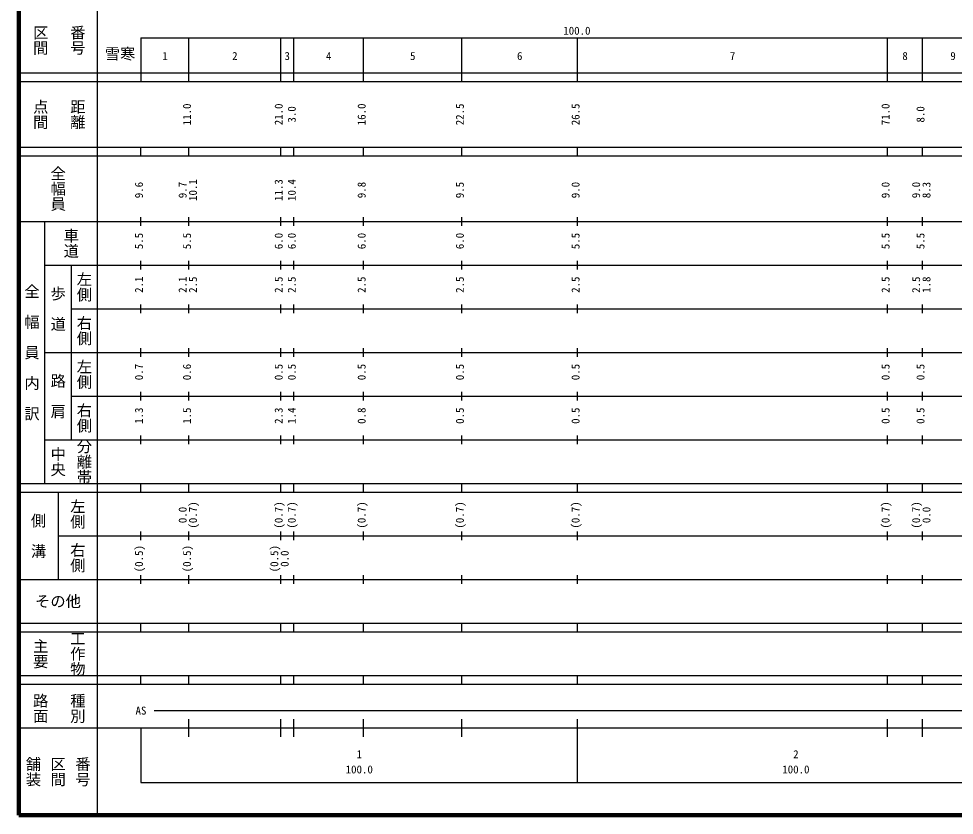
# Model space of a CAD drawing. Units: millimetres on the paper, enlarged 1000 times. Extents: x 40000 to 680000, y 20000 to 380000.
# Drawn here: x 40000 to 254284, y 20000 to 202409 of the extents above; entities that cross this region are included whole.
import ezdxf
from ezdxf.enums import TextEntityAlignment as Align

# ---------------------------------------------------------------- set-up
doc = ezdxf.new("R2010")
doc.units = ezdxf.units.MM
doc.header["$LTSCALE"] = 1000
doc.layers.add('M-TTL', color=2, linetype='Continuous', lineweight=140)
doc.layers.add('M-TTL-BAND', color=7, linetype='Continuous', lineweight=25)
doc.layers.add('M-TTL-TXT', color=7, linetype='Continuous')
doc.styles.add('@ＭＳ ゴシック', font='')
doc.styles.add('ＭＳ ゴシック', font='')
doc.styles.get('@ＭＳ ゴシック').set_extended_font_data('@MS Gothic')
doc.styles.get('ＭＳ ゴシック').set_extended_font_data('MS Gothic')

msp = doc.modelspace()

# ---------------------------------------------------------------- linework, layer by layer
at = {"layer": 'M-TTL'}
for p, q in [((40000, 380000), (40000, 20000)), ((40000, 20000), (680000, 20000))]:
    msp.add_line(p, q, dxfattribs=at)
at = {"layer": 'M-TTL-BAND'}
for p, q in [((58000, 370000), (58000, 20000)), ((68000, 198000), (579000, 198000)), ((68000, 198000), (68000, 188000)), ((79000, 188000), (79000, 198000)), ((100000, 188000), (100000, 198000)), ((103000, 188000), (103000, 198000)), ((119000, 188000), (119000, 198000)), ((141500, 188000), (141500, 198000)), ((168000, 188000), (168000, 198000)), ((239000, 188000), (239000, 198000)), ((247000, 188000), (247000, 198000)), ((40000, 190000), (579000, 190000)), ((40000, 188000), (579000, 188000)), ((40000, 173000), (579000, 173000)), ((68000, 171000), (68000, 173000)), ((79000, 171000), (79000, 173000)), ((100000, 171000), (100000, 173000)), ((103000, 171000), (103000, 173000)), ((119000, 171000), (119000, 173000)), ((141500, 171000), (141500, 173000)), ((168000, 171000), (168000, 173000)), ((239000, 171000), (239000, 173000)), ((247000, 171000), (247000, 173000)), ((40000, 171000), (579000, 171000)), ((68000, 155000), (68000, 157000)), ((79000, 155000), (79000, 157000)), ((100000, 155000), (100000, 157000)), ((103000, 155000), (103000, 157000)), ((119000, 155000), (119000, 157000)), ((141500, 155000), (141500, 157000)), ((168000, 155000), (168000, 157000)), ((239000, 155000), (239000, 157000)), ((247000, 155000), (247000, 157000)), ((40000, 156000), (579000, 156000)), ((46000, 96000), (46000, 156000)), ((46000, 146000), (579000, 146000)), ((52000, 146000), (52000, 106000)), ((68000, 145000), (68000, 147000)), ((79000, 145000), (79000, 147000)), ((100000, 145000), (100000, 147000)), ((103000, 145000), (103000, 147000)), ((119000, 145000), (119000, 147000)), ((141500, 145000), (141500, 147000)), ((168000, 145000), (168000, 147000)), ((239000, 145000), (239000, 147000)), ((247000, 145000), (247000, 147000)), ((52000, 136000), (579000, 136000)), ((68000, 135000), (68000, 137000)), ((79000, 135000), (79000, 137000)), ((100000, 135000), (100000, 137000)), ((103000, 135000), (103000, 137000)), ((119000, 135000), (119000, 137000)), ((141500, 135000), (141500, 137000)), ((168000, 135000), (168000, 137000)), ((239000, 135000), (239000, 137000)), ((247000, 135000), (247000, 137000)), ((68000, 125000), (68000, 127000)), ((79000, 125000), (79000, 127000)), ((100000, 125000), (100000, 127000)), ((103000, 125000), (103000, 127000)), ((119000, 125000), (119000, 127000)), ((141500, 125000), (141500, 127000)), ((168000, 125000), (168000, 127000)), ((239000, 125000), (239000, 127000)), ((247000, 125000), (247000, 127000)), ((46000, 126000), (579000, 126000)), ((52000, 116000), (579000, 116000)), ((68000, 115000), (68000, 117000)), ((79000, 115000), (79000, 117000)), ((100000, 115000), (100000, 117000)), ((103000, 115000), (103000, 117000)), ((119000, 115000), (119000, 117000)), ((141500, 115000), (141500, 117000)), ((168000, 115000), (168000, 117000)), ((239000, 115000), (239000, 117000)), ((247000, 115000), (247000, 117000)), ((46000, 106000), (579000, 106000)), ((68000, 105000), (68000, 107000)), ((79000, 105000), (79000, 107000)), ((100000, 105000), (100000, 107000)), ((103000, 105000), (103000, 107000)), ((119000, 105000), (119000, 107000)), ((141500, 105000), (141500, 107000)), ((168000, 105000), (168000, 107000)), ((239000, 105000), (239000, 107000)), ((247000, 105000), (247000, 107000)), ((40000, 96000), (579000, 96000)), ((68000, 94000), (68000, 96000)), ((79000, 94000), (79000, 96000)), ((100000, 94000), (100000, 96000)), ((103000, 94000), (103000, 96000)), ((119000, 94000), (119000, 96000)), ((141500, 94000), (141500, 96000)), ((168000, 94000), (168000, 96000)), ((239000, 94000), (239000, 96000)), ((247000, 94000), (247000, 96000)), ((40000, 94000), (579000, 94000)), ((49000, 94000), (49000, 74000)), ((49000, 84000), (579000, 84000)), ((68000, 83000), (68000, 85000)), ((79000, 83000), (79000, 85000)), ((100000, 83000), (100000, 85000)), ((103000, 83000), (103000, 85000)), ((119000, 83000), (119000, 85000)), ((141500, 83000), (141500, 85000)), ((168000, 83000), (168000, 85000)), ((239000, 83000), (239000, 85000)), ((247000, 83000), (247000, 85000)), ((68000, 73000), (68000, 75000)), ((79000, 73000), (79000, 75000)), ((100000, 73000), (100000, 75000)), ((103000, 73000), (103000, 75000)), ((119000, 73000), (119000, 75000)), ((141500, 73000), (141500, 75000)), ((168000, 73000), (168000, 75000)), ((239000, 73000), (239000, 75000)), ((247000, 73000), (247000, 75000)), ((40000, 74000), (579000, 74000)), ((40000, 64000), (579000, 64000)), ((68000, 62000), (68000, 64000)), ((79000, 62000), (79000, 64000)), ((100000, 62000), (100000, 64000)), ((103000, 62000), (103000, 64000)), ((119000, 62000), (119000, 64000)), ((141500, 62000), (141500, 64000)), ((168000, 62000), (168000, 64000)), ((239000, 62000), (239000, 64000)), ((247000, 62000), (247000, 64000)), ((40000, 62000), (579000, 62000)), ((40000, 52000), (579000, 52000)), ((68000, 50000), (68000, 52000)), ((79000, 50000), (79000, 52000)), ((100000, 50000), (100000, 52000)), ((103000, 50000), (103000, 52000)), ((119000, 50000), (119000, 52000)), ((141500, 50000), (141500, 52000)), ((168000, 50000), (168000, 52000)), ((239000, 50000), (239000, 52000)), ((247000, 50000), (247000, 52000)), ((40000, 50000), (579000, 50000)), ((71000, 44000), (565000, 44000)), ((79000, 38000), (79000, 42000)), ((100000, 38000), (100000, 42000)), ((103000, 38000), (103000, 42000)), ((119000, 38000), (119000, 42000)), ((141500, 38000), (141500, 42000)), ((168000, 27500), (168000, 42000)), ((239000, 38000), (239000, 42000)), ((247000, 38000), (247000, 42000)), ((40000, 40000), (579000, 40000)), ((68000, 40000), (68000, 27500)), ((68000, 27500), (579000, 27500))]:
    msp.add_line(p, q, dxfattribs=at)

# ---------------------------------------------------------------- texts
at = {"layer": 'M-TTL-BAND', "style": '@ＭＳ ゴシック'}
for s, p in [('区間', (45000, 197500)), ('番号', (53500, 197500)), ('点間', (45000, 180500)), ('距離', (53500, 180500)), ('全幅員', (49000, 163500)), ('車道', (52000, 151000)), ('左側', (55000, 141000)), ('全\u3000幅\u3000員\u3000内\u3000訳', (43000, 126000)), ('歩\u3000道', (49000, 136000)), ('右側', (55000, 131000)), ('左側', (55000, 121000)), ('路\u3000肩', (49000, 116000)), ('右側', (55000, 111000)), ('分離帯', (55000, 101000)), ('中央', (49000, 101000)), ('左側', (53500, 89000)), ('側\u3000溝', (44500, 84000)), ('右側', (53500, 79000)), ('主要', (45000, 57000)), ('工作物', (53500, 57000)), ('路面', (45000, 44500)), ('種別', (53500, 44500)), ('舗装', (43333, 30000)), ('区間', (49000, 30000)), ('番号', (54667, 30000))]:
    msp.add_text(s, height=2566, rotation=270, dxfattribs=at).set_placement(p, align=Align.MIDDLE_CENTER)
at = {"layer": 'M-TTL-BAND', "style": 'ＭＳ ゴシック'}
for s, p in [('100.0', (167844, 198195)), ('1', (73500, 192405)), ('2', (89500, 192405)), ('3', (101500, 192405)), ('4', (111000, 192405)), ('5', (130250, 192405)), ('6', (154750, 192405)), ('7', (203500, 192405)), ('8', (243000, 192405)), ('9', (254000, 192405)), ('AS', (68000, 42500)), ('1', (118000, 32523)), ('2', (218000, 32523)), ('100.0', (118000, 29033)), ('100.0', (218000, 29033))]:
    msp.add_text(s, height=1833, dxfattribs=at).set_placement(p, align=Align.BOTTOM_CENTER)
for s, p in [('11.0', (80000, 180500)), ('21.0', (101000, 180500)), ('3.0', (104000, 180500)), ('16.0', (120000, 180500)), ('22.5', (142500, 180500)), ('26.5', (169000, 180500)), ('71.0', (240000, 180500)), ('8.0', (248000, 180500)), ('10.1', (81370, 163174)), ('11.3', (101000, 163174)), ('10.4', (104000, 163174)), ('9.6', (69000, 163174)), ('9.7', (79000, 163174)), ('9.8', (120000, 163174)), ('9.5', (142500, 163174)), ('9.0', (169000, 163174)), ('9.0', (240000, 163174)), ('9.0', (247000, 163174)), ('8.3', (249370, 163174)), ('5.5', (69000, 151500)), ('5.5', (80000, 151500)), ('6.0', (101000, 151500)), ('6.0', (104000, 151500)), ('6.0', (120000, 151500)), ('6.0', (142500, 151500)), ('5.5', (169000, 151500)), ('5.5', (240000, 151500)), ('5.5', (248000, 151500)), ('2.1', (69000, 141500)), ('2.1', (79000, 141500)), ('2.5', (81370, 141500)), ('2.5', (101000, 141500)), ('2.5', (104000, 141500)), ('2.5', (120000, 141500)), ('2.5', (142500, 141500)), ('2.5', (169000, 141500)), ('2.5', (240000, 141500)), ('2.5', (247000, 141500)), ('1.8', (249370, 141500)), ('0.7', (69000, 121500)), ('0.6', (80000, 121500)), ('0.5', (101000, 121500)), ('0.5', (104000, 121500)), ('0.5', (120000, 121500)), ('0.5', (142500, 121500)), ('0.5', (169000, 121500)), ('0.5', (240000, 121500)), ('0.5', (248000, 121500)), ('1.3', (69000, 111500)), ('1.5', (80000, 111500)), ('2.3', (101000, 111500)), ('1.4', (104000, 111500)), ('0.8', (120000, 111500)), ('0.5', (142500, 111500)), ('0.5', (169000, 111500)), ('0.5', (240000, 111500)), ('0.5', (248000, 111500)), ('0.0', (79000, 88764)), ('(0.7)', (81370, 88764)), ('(0.7)', (101000, 88764)), ('(0.7)', (104000, 88764)), ('(0.7)', (120000, 88764)), ('(0.7)', (142500, 88764)), ('(0.7)', (169000, 88764)), ('(0.7)', (240000, 88764)), ('(0.7)', (247000, 88764)), ('0.0', (249370, 88764)), ('(0.5)', (69000, 78764)), ('(0.5)', (80000, 78764)), ('(0.5)', (100000, 78764)), ('0.0', (102370, 78764))]:
    msp.add_text(s, height=1833, rotation=90, dxfattribs=at).set_placement(p, align=Align.BOTTOM_CENTER)
msp.add_text('その他', height=2566, dxfattribs=at).set_placement((49000, 69000), align=Align.MIDDLE_CENTER)
at = {"layer": 'M-TTL-TXT', "style": 'ＭＳ ゴシック'}
msp.add_text('雪寒', height=2566, dxfattribs=at).set_placement((63202, 194367), align=Align.MIDDLE_CENTER)

doc.saveas('drawing.dxf')
